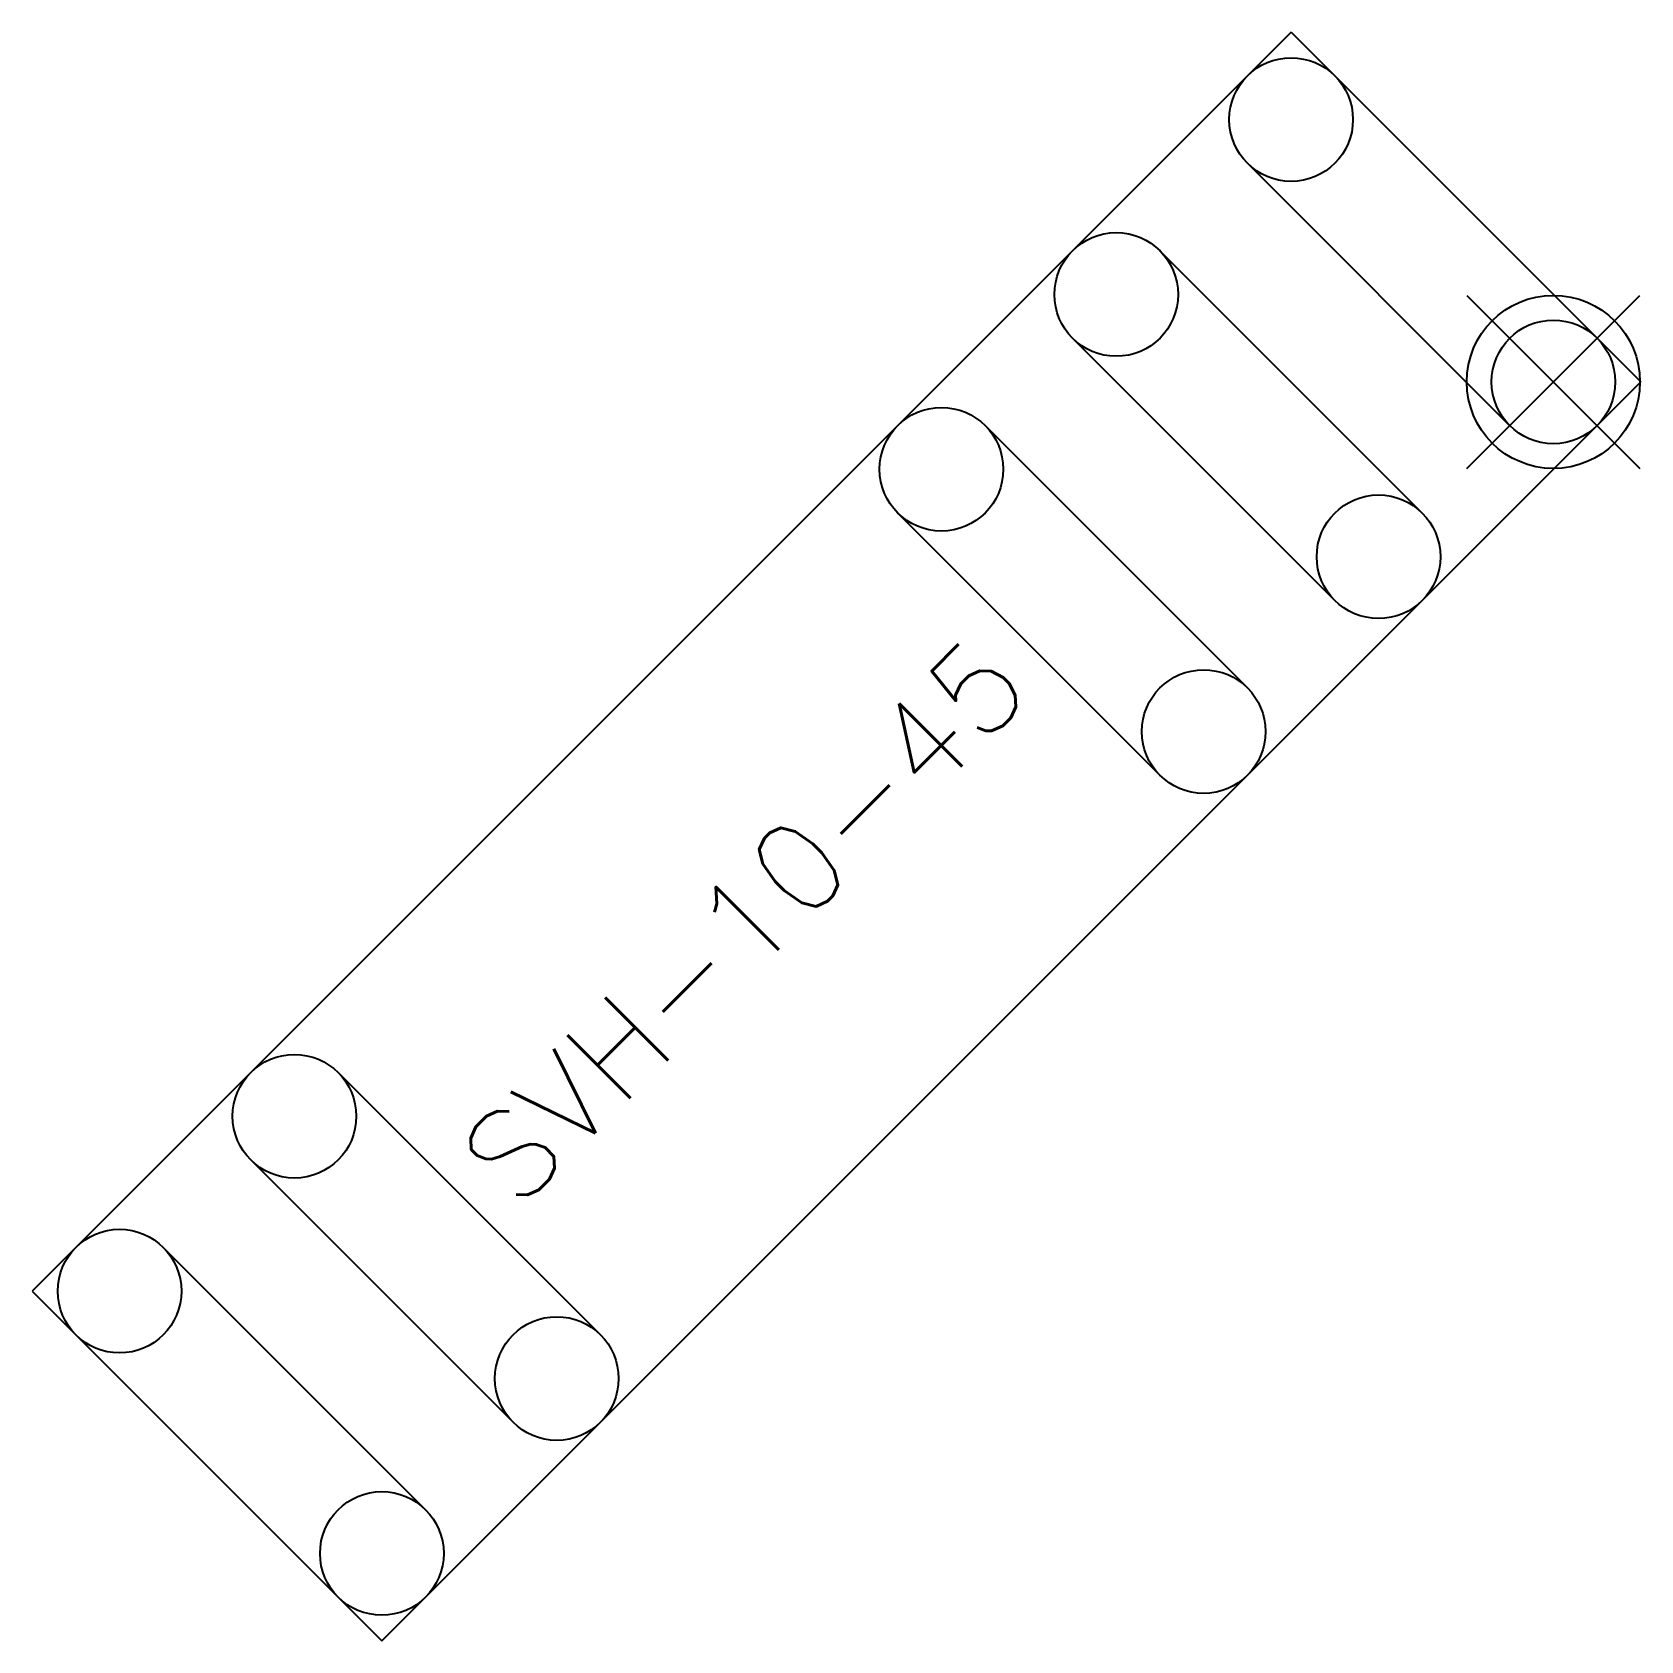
# Model space of a CAD drawing. Extents: x -97 to 97, y 873 to 1067.
# Drawn here: x 64.11 to 96.64, y 873.09 to 905.61 of the extents above.
import ezdxf

# ---------------------------------------------------------------- set-up
doc = ezdxf.new("R2010")
doc.units = 0
doc.header["$MEASUREMENT"] = 0
doc.layers.get('0').update_dxf_attribs({"linetype": 'CONTINUOUS'})
doc.layers.add('$PARTREF_BOM', color=7, linetype='CONTINUOUS')
doc.styles.add('DAYUF', font='simplex', dxfattribs={"bigfont": 'dayuf'})
doc.styles.get("Standard").update_dxf_attribs({"font": 'txt.shx', "bigfont": 'chineset.shx'})

# ---------------------------------------------------------------- blocks, each defined once
blk = doc.blocks.new('PARTREF')
at = {"layer": '$PARTREF_BOM', "color": 2}
for p, q in [((-1.75, -1.75), (1.75, 1.75)), ((-1.75, 1.75), (1.75, -1.75))]:
    blk.add_line(p, q, dxfattribs=at)
blk.add_circle((0, 0), 1.75, dxfattribs=at)
at = {"layer": '$PARTREF_BOM', "color": 2, "flags": 1}
for tag, p in [('TAG15', (5.594, -4.742)), ('TAG5', (-16.086, -4.95)), ('TAG10', (-5.651, -4.998)), ('TAG4', (-16.086, -8.95)), ('TAG9', (-5.651, -8.998)), ('TAG14', (5.594, -8.742)), ('TAG13', (5.594, -12.742)), ('TAG3', (-16.086, -12.95)), ('TAG8', (-5.651, -12.998)), ('TAG12', (5.594, -16.742)), ('TAG2', (-16.086, -16.95)), ('TAG7', (-5.651, -16.998)), ('TAG1', (-16.086, -20.95)), ('TAG6', (-5.651, -20.998)), ('TAG11', (5.594, -20.742))]:
    blk.add_attdef(tag, p, '', height=2.5, dxfattribs=at)

msp = doc.modelspace()

# ---------------------------------------------------------------- linework, layer by layer
at = {"color": 7, "linetype": 'CONTINUOUS'}
for p, q in [((89.566, 905.615), (64.11, 880.159)), ((89.566, 905.615), (96.637, 898.543)), ((88.682, 902.963), (93.985, 897.66)), ((92.218, 895.892), (86.914, 901.195)), ((85.147, 899.427), (90.45, 894.124)), ((71.181, 873.088), (96.637, 898.543)), ((83.379, 897.66), (88.682, 892.356)), ((81.611, 895.892), (86.914, 890.588)), ((70.297, 884.578), (75.601, 879.275)), ((68.53, 882.81), (73.833, 877.507)), ((66.762, 881.043), (72.065, 875.739)), ((64.11, 880.159), (71.181, 873.088))]:
    msp.add_line(p, q, dxfattribs=at)
for centre in [(89.566, 903.847), (86.031, 900.311), (94.869, 898.543), (82.495, 896.776), (91.334, 895.008), (87.798, 891.472), (69.413, 883.694), (65.878, 880.159), (74.717, 878.391), (71.181, 874.855)]:
    msp.add_circle(centre, 1.25, dxfattribs=at)

# ---------------------------------------------------------------- block references
at = {"color": 7}
msp.add_blockref('PARTREF', (94.869, 898.543), dxfattribs=at)

# ---------------------------------------------------------------- texts
at = {"color": 7, "linetype": 'CONTINUOUS', "style": 'DAYUF'}
msp.add_text('SVH-10-45', height=1.8, rotation=45, dxfattribs=at).set_placement((73.916, 881.769))

doc.saveas('drawing.dxf')
